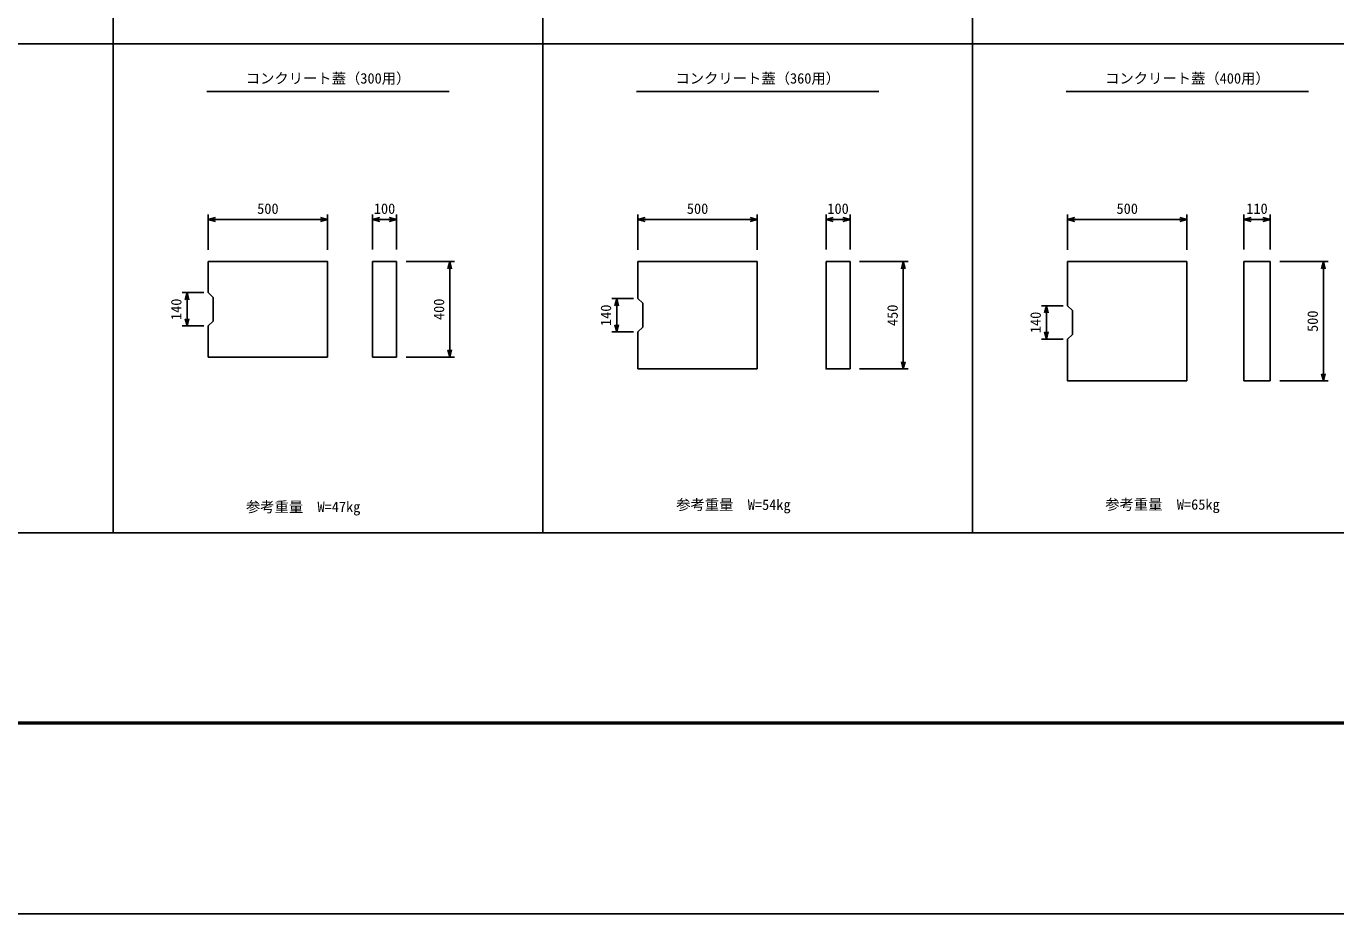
# Model space of a CAD drawing. Units: millimetres, scale not verified. Extents: x -33600 to 33600, y -11880 to 11880.
# Drawn here: x -27716 to -22229, y -11880 to -8160 of the extents above; entities that cross this region are included whole.
import ezdxf
from ezdxf.enums import TextEntityAlignment as Align

# ---------------------------------------------------------------- set-up
doc = ezdxf.new("R2010")
doc.units = ezdxf.units.MM
doc.header["$LTSCALE"] = 40
for name, color, linetype, lineweight in [('0-0_DIM', 7, 'Continuous', 25), ('0-1_Defpoints', 5, 'Continuous', 25), ('0-2_HATCH', 6, 'Continuous', 25), ('0-6_TXT', 7, 'Continuous', 25), ('0-7_WAKU', 3, 'Continuous', 25)]:
    doc.layers.add(name, color=color, linetype=linetype, lineweight=lineweight)
doc.styles.add('ＭＳ ゴシック', font='')
doc.styles.get('ＭＳ ゴシック').set_extended_font_data('MS Gothic')

msp = doc.modelspace()

# ---------------------------------------------------------------- linework, layer by layer
at = {"layer": '0-0_DIM'}
for p, q in [((-26953.08, -8950.18), (-26953.08, -9097.31)), ((-26953.08, -8970.18), (-26453.08, -8970.18)), ((-26453.08, -8950.18), (-26453.08, -9097.31)), ((-26264.49, -8950.18), (-26264.49, -9096.59)), ((-26264.49, -8970.18), (-26164.49, -8970.18)), ((-26164.49, -8950.18), (-26164.49, -9096.59)), ((-25153.08, -8950.18), (-25153.08, -9097.31)), ((-25153.08, -8970.18), (-24653.08, -8970.18)), ((-24653.08, -8950.18), (-24653.08, -9097.31)), ((-24364.49, -8950.18), (-24364.49, -9096.59)), ((-24364.49, -8970.18), (-24264.49, -8970.18)), ((-24264.49, -8950.18), (-24264.49, -9096.59)), ((-23353.08, -8950.18), (-23353.08, -9097.31)), ((-23353.08, -8970.18), (-22853.08, -8970.18)), ((-22853.08, -8950.18), (-22853.08, -9097.31)), ((-22614.49, -8950.18), (-22614.49, -9096.59)), ((-22614.49, -8970.18), (-22504.49, -8970.18)), ((-22504.49, -8950.18), (-22504.49, -9096.59)), ((-25921.41, -9146.72), (-26124.49, -9146.72)), ((-25941.41, -9546.72), (-25941.41, -9146.72)), ((-24021.41, -9146.72), (-24224.49, -9146.72)), ((-24041.41, -9596.72), (-24041.41, -9146.72)), ((-22261.41, -9146.72), (-22464.49, -9146.72)), ((-22281.41, -9646.72), (-22281.41, -9146.72)), ((-27062.08, -9276.72), (-26972.08, -9276.72)), ((-27042.08, -9276.72), (-27042.08, -9416.72)), ((-25262.08, -9301.72), (-25172.08, -9301.72)), ((-25242.08, -9301.72), (-25242.08, -9441.72)), ((-23462.08, -9331.72), (-23372.08, -9331.72)), ((-23442.08, -9331.72), (-23442.08, -9471.72)), ((-27062.08, -9416.72), (-26972.08, -9416.72)), ((-25262.08, -9441.72), (-25172.08, -9441.72)), ((-23462.08, -9471.72), (-23372.08, -9471.72)), ((-25921.41, -9546.72), (-26124.49, -9546.72)), ((-24021.41, -9596.72), (-24224.49, -9596.72)), ((-22261.41, -9646.72), (-22464.49, -9646.72))]:
    msp.add_line(p, q, dxfattribs=at)
for points in [[(-26923.08, -8962.15), (-26953.08, -8970.18), (-26923.08, -8978.22)], [(-26483.08, -8962.15), (-26453.08, -8970.18), (-26483.08, -8978.22)], [(-26234.49, -8978.22), (-26264.49, -8970.18), (-26234.49, -8962.15)], [(-26194.49, -8978.22), (-26164.49, -8970.18), (-26194.49, -8962.15)], [(-25123.08, -8962.15), (-25153.08, -8970.18), (-25123.08, -8978.22)], [(-24683.08, -8962.15), (-24653.08, -8970.18), (-24683.08, -8978.22)], [(-24334.49, -8978.22), (-24364.49, -8970.18), (-24334.49, -8962.15)], [(-24294.49, -8978.22), (-24264.49, -8970.18), (-24294.49, -8962.15)], [(-23323.08, -8962.15), (-23353.08, -8970.18), (-23323.08, -8978.22)], [(-22883.08, -8962.15), (-22853.08, -8970.18), (-22883.08, -8978.22)], [(-22584.49, -8978.22), (-22614.49, -8970.18), (-22584.49, -8962.15)], [(-22534.49, -8978.22), (-22504.49, -8970.18), (-22534.49, -8962.15)], [(-25949.45, -9176.72), (-25941.41, -9146.72), (-25933.37, -9176.72)], [(-24049.45, -9176.72), (-24041.41, -9146.72), (-24033.37, -9176.72)], [(-22289.45, -9176.72), (-22281.41, -9146.72), (-22273.37, -9176.72)], [(-27050.12, -9306.72), (-27042.08, -9276.72), (-27034.05, -9306.72)], [(-25250.12, -9331.72), (-25242.08, -9301.72), (-25234.05, -9331.72)], [(-23450.12, -9361.72), (-23442.08, -9331.72), (-23434.05, -9361.72)], [(-27050.12, -9386.72), (-27042.08, -9416.72), (-27034.05, -9386.72)], [(-25250.12, -9411.72), (-25242.08, -9441.72), (-25234.05, -9411.72)], [(-23450.12, -9441.72), (-23442.08, -9471.72), (-23434.05, -9441.72)], [(-25949.45, -9516.72), (-25941.41, -9546.72), (-25933.37, -9516.72)], [(-24049.45, -9566.72), (-24041.41, -9596.72), (-24033.37, -9566.72)], [(-22289.45, -9616.72), (-22281.41, -9646.72), (-22273.37, -9616.72)]]:
    msp.add_lwpolyline(points, dxfattribs=at)
at = {"layer": '0-1_Defpoints'}
msp.add_lwpolyline([(-33600, -11880), (0, -11880), (0, 11880), (-33600, 11880)], close=True, dxfattribs=at)
at = {"layer": '0-2_HATCH'}
for p, q in [((-26953.08, -9146.72), (-26953.08, -9276.72)), ((-26264.49, -9146.72), (-26264.49, -9546.72)), ((-26264.49, -9146.72), (-26164.49, -9146.72)), ((-26164.49, -9146.72), (-26164.49, -9546.72)), ((-25153.08, -9146.72), (-24653.08, -9146.72)), ((-24653.08, -9146.72), (-24653.08, -9596.72)), ((-24364.49, -9146.72), (-24264.49, -9146.72)), ((-24264.49, -9146.72), (-24264.49, -9596.72)), ((-23353.08, -9146.72), (-23353.08, -9331.72)), ((-23353.08, -9146.72), (-22853.08, -9146.72)), ((-22853.08, -9146.72), (-22853.08, -9646.72)), ((-22614.49, -9146.72), (-22614.49, -9646.72)), ((-22614.49, -9146.72), (-22504.49, -9146.72)), ((-22504.49, -9146.72), (-22504.49, -9646.72)), ((-26953.08, -9276.72), (-26933.08, -9296.72)), ((-26933.08, -9296.72), (-26933.08, -9396.72)), ((-25133.08, -9321.72), (-25133.08, -9421.72)), ((-23353.08, -9331.72), (-23333.08, -9351.72)), ((-26933.08, -9396.72), (-26953.08, -9416.72)), ((-26953.08, -9416.72), (-26953.08, -9546.72)), ((-25153.08, -9441.72), (-25133.08, -9421.72)), ((-25153.08, -9441.72), (-25153.08, -9596.72)), ((-26953.08, -9546.72), (-26453.08, -9546.72)), ((-26264.49, -9546.72), (-26164.49, -9546.72)), ((-25153.08, -9596.72), (-24653.08, -9596.72)), ((-22614.49, -9646.72), (-22504.49, -9646.72))]:
    msp.add_line(p, q, dxfattribs=at)
for points in [[(-26953.08, -9146.72), (-26453.08, -9146.72), (-26453.08, -9546.72)], [(-25153.08, -9146.72), (-25153.08, -9301.72), (-25133.08, -9321.72)], [(-24364.49, -9146.72), (-24364.49, -9596.72), (-24264.49, -9596.72)], [(-23333.08, -9351.72), (-23333.08, -9451.72), (-23353.08, -9471.72)], [(-23353.08, -9471.72), (-23353.08, -9646.72), (-22853.08, -9646.72)]]:
    msp.add_lwpolyline(points, dxfattribs=at)
at = {"layer": '0-6_TXT'}
for p, q in [((-26958.48, -8434.13), (-25943.53, -8434.13)), ((-25158.48, -8434.13), (-24143.53, -8434.13)), ((-23358.48, -8434.13), (-22343.53, -8434.13))]:
    msp.add_line(p, q, dxfattribs=at)
for points in [[(-29151.01, -8234.13), (-27351.01, -8234.13), (-27351.01, -4634.13), (-29151.01, -4634.13)], [(-27351.01, -8234.13), (-25551.01, -8234.13), (-25551.01, -4634.13), (-27351.01, -4634.13)], [(-25551.01, -8234.13), (-23751.01, -8234.13), (-23751.01, -4634.13), (-25551.01, -4634.13)], [(-23751.01, -8234.13), (-21951.01, -8234.13), (-21951.01, -4634.13), (-23751.01, -4634.13)], [(-29151.01, -10284.13), (-27351.01, -10284.13), (-27351.01, -8234.13), (-29151.01, -8234.13)], [(-27351.01, -10284.13), (-25551.01, -10284.13), (-25551.01, -8234.13), (-27351.01, -8234.13)], [(-25551.01, -10284.13), (-23751.01, -10284.13), (-23751.01, -8234.13), (-25551.01, -8234.13)], [(-23751.01, -10284.13), (-21951.01, -10284.13), (-21951.01, -8234.13), (-23751.01, -8234.13)]]:
    msp.add_lwpolyline(points, close=True, dxfattribs=at)
at = {"layer": '0-7_WAKU', "lineweight": 50}
msp.add_lwpolyline([(-32800, -11080), (-800, -11080), (-800, 11080), (-32800, 11080)], close=True, dxfattribs=at)

# ---------------------------------------------------------------- texts
at = {"layer": '0-0_DIM', "style": 'ＭＳ ゴシック'}
for s, p in [('500', (-26748.08, -8960.18)), ('100', (-26259.49, -8960.18)), ('500', (-24948.08, -8960.18)), ('100', (-24359.49, -8960.18)), ('500', (-23148.08, -8960.18)), ('110', (-22604.49, -8960.18)), ('参考重量\u3000W=47kg', (-26795.35, -10209.78)), ('参考重量\u3000W=54kg', (-24992.85, -10200.78)), ('参考重量\u3000W=65kg', (-23195.35, -10199.78))]:
    msp.add_text(s, height=43.99, dxfattribs=at).set_placement(p, align=Align.BOTTOM_LEFT)
for s, p in [('140', (-27052.08, -9391.72)), ('400', (-25951.41, -9391.72)), ('140', (-25252.08, -9416.72)), ('450', (-24051.41, -9416.72)), ('140', (-23452.08, -9446.72)), ('500', (-22291.41, -9441.72))]:
    msp.add_text(s, height=43.99, rotation=90, dxfattribs=at).set_placement(p, align=Align.BOTTOM_LEFT)
at = {"layer": '0-6_TXT', "style": 'ＭＳ ゴシック'}
for s, p in [('コンクリート蓋（300用）', (-26796.01, -8414.13)), ('コンクリート蓋（360用）', (-24996.01, -8414.13)), ('コンクリート蓋（400用）', (-23196.01, -8414.13))]:
    msp.add_text(s, height=43.99, dxfattribs=at).set_placement(p, align=Align.BOTTOM_LEFT)

doc.saveas('drawing.dxf')
